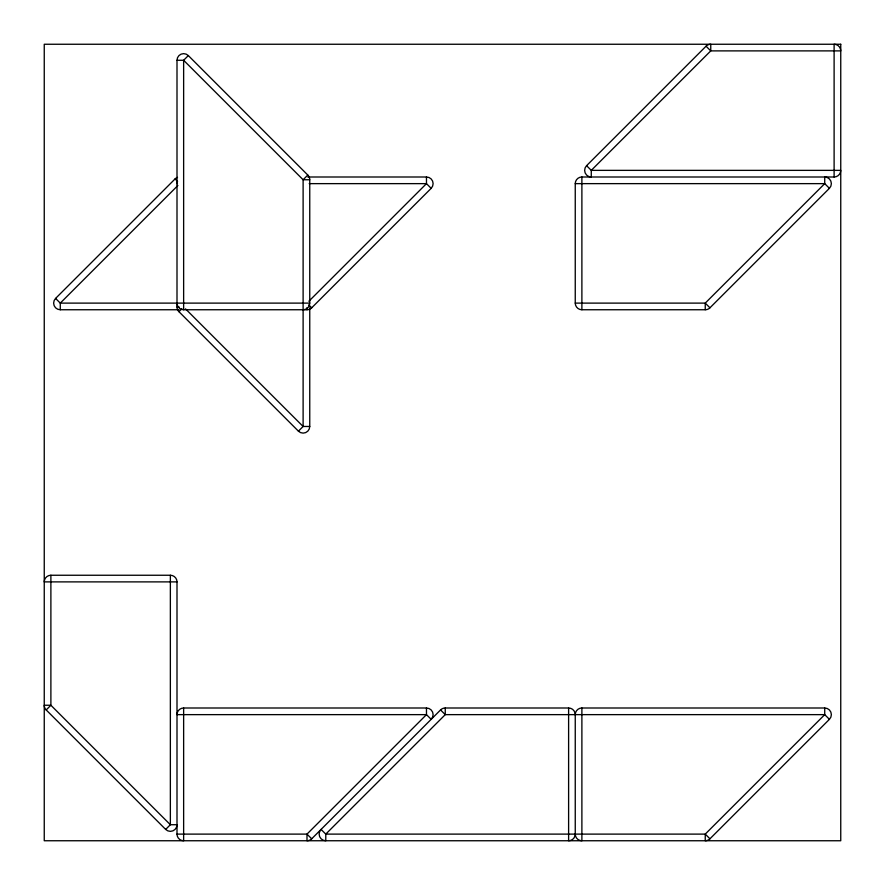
<?xml version="1.0" encoding="UTF-8"?>
<svg xmlns="http://www.w3.org/2000/svg" width="885" height="885" viewBox="0 0 885 885"><rect width="100%" height="100%" fill="white"/><g stroke="black" fill="none" stroke-linecap="round" stroke-linejoin="round"><path stroke-width="1.33" d="M303.113 309.75A6.637 6.637 0 0 0 309.75 303.113L309.75 179.755A6.637 6.637 0 0 0 307.803 175.053L188.328 55.578L183.637 60.28L183.637 309.75L306.995 309.75A6.637 6.637 0 0 0 311.697 307.803L431.172 188.328A6.637 6.637 0 0 0 426.47 177L307.814 177M178.936 309.75L60.28 309.75A6.637 6.637 0 0 1 55.578 298.422L175.053 178.947A6.637 6.637 0 0 1 177.52 177.387M177.885 185.507L60.28 303.113L60.28 309.75M307.803 175.064L303.113 179.755L303.113 426.47L298.422 431.161L178.947 311.697A6.637 6.637 0 0 1 177 306.995L177 60.28A6.637 6.637 0 0 1 188.328 55.578M178.947 311.686L181.845 308.799M308.865 301.243L426.47 183.637L426.47 177M586.578 165.672L706.053 46.197A6.637 6.637 0 0 1 710.755 44.25L710.755 50.887L591.28 170.362L591.28 177A6.637 6.637 0 0 1 586.578 165.672L591.28 170.362L840.75 170.362A6.637 6.637 0 0 1 834.112 177L581.887 177A6.637 6.637 0 0 0 575.25 183.637L575.25 303.113A6.637 6.637 0 0 0 581.887 309.75L705.245 309.75A6.637 6.637 0 0 0 709.947 307.803L829.422 188.328A6.637 6.637 0 0 0 824.72 177L824.72 183.637L705.245 303.113L575.25 303.113M46.197 709.947A6.637 6.637 0 0 1 44.25 705.245L50.887 705.245L170.362 824.72L177 824.72A6.637 6.637 0 0 1 165.672 829.422L46.197 709.947L50.887 705.245L50.887 575.25L170.362 575.25A6.637 6.637 0 0 1 177 581.887L177 834.112A6.637 6.637 0 0 0 183.637 840.75L183.637 708L426.47 708A6.637 6.637 0 0 1 431.172 719.328L426.47 714.637L177 714.637A6.637 6.637 0 0 1 183.637 708M165.672 829.411L170.362 824.72L170.362 575.25M426.47 708L426.47 714.637L306.995 834.112L306.995 840.728A6.637 6.637 0 0 0 311.697 838.803L440.553 709.947A6.637 6.637 0 0 1 445.255 708L568.612 708A6.637 6.637 0 0 1 575.25 714.637L575.25 834.112A6.637 6.637 0 0 1 568.612 840.75L568.612 708M824.72 708L824.72 714.637L705.245 834.112L705.245 840.728A6.637 6.637 0 0 0 709.947 838.803L829.422 719.328A6.637 6.637 0 0 0 824.72 708L581.887 708A6.637 6.637 0 0 0 575.25 714.637M177 60.28L183.637 60.28L303.113 179.755L309.728 179.755M177.465 183.637L177 183.637A6.637 6.637 0 0 1 177.465 181.193M309.197 183.637L426.47 183.637L431.161 188.328M575.25 183.637L824.72 183.637L829.411 188.328M309.75 303.113L60.28 303.113L55.589 298.422M177.022 306.995L179.124 306.995M309.75 307.814L309.75 426.47L303.113 426.47L185.507 308.865M177 581.887L44.25 581.887A6.637 6.637 0 0 1 50.887 575.25M177 834.112L306.995 834.112L311.686 838.803M706.064 46.197L710.755 50.887L840.75 50.887A6.637 6.637 0 0 0 834.112 44.25L834.112 177M709.936 307.803L705.245 303.113L705.245 309.728M829.411 719.328L824.72 714.637L445.255 714.637L325.78 834.112L325.78 840.75A6.637 6.637 0 0 1 321.078 829.422L325.78 834.112L705.245 834.112L709.936 838.803M308.799 304.905L311.686 307.803M175.064 178.947L177.531 181.425M440.564 709.947L445.255 714.637L445.255 708.022M581.887 177L581.887 309.75M581.887 708L581.887 840.75A6.637 6.637 0 0 1 575.25 834.112M306.995 307.626L306.995 309.728M183.637 309.75A6.637 6.637 0 0 1 177 303.113M309.75 426.47A6.637 6.637 0 0 1 298.422 431.172M840.75 44.25L44.25 44.25L44.25 840.75L840.75 840.75L840.75 44.25"/></g></svg>
